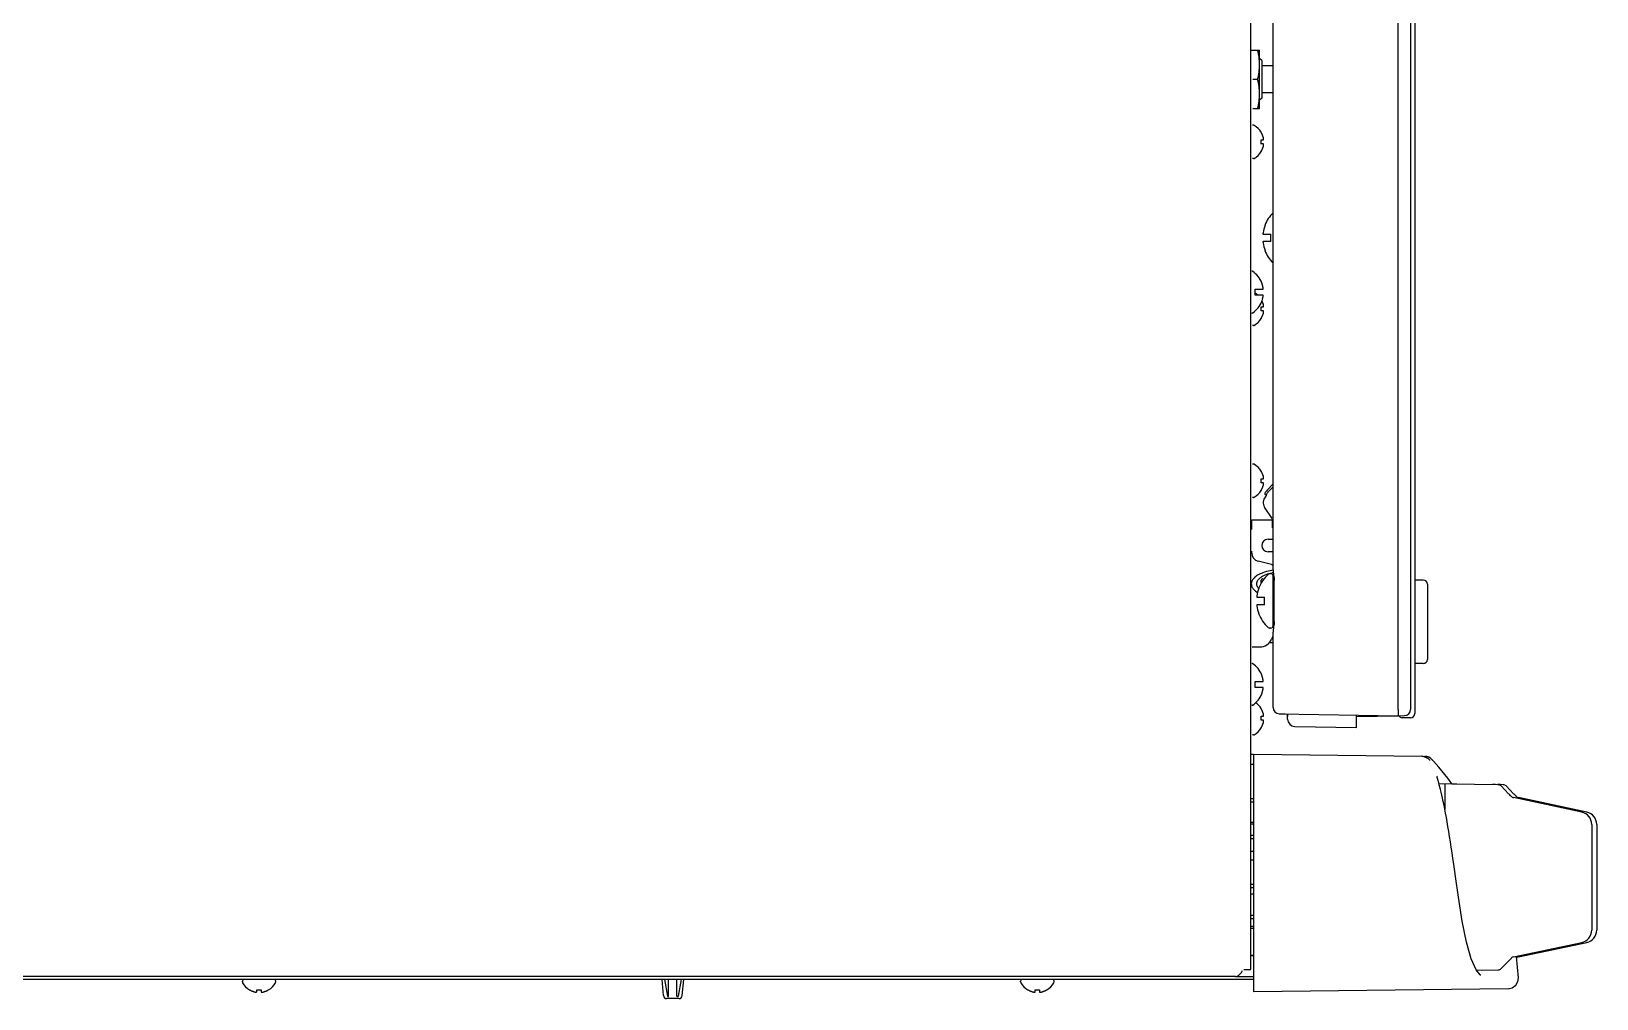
# Model space of a CAD drawing. Header units: millimetres. Extents: x -334 to 5010, y 1650 to 4941.
# Drawn here: x 4635 to 5010.3, y 2965.6 to 3197.4 of the extents above; entities that cross this region are included whole.
import ezdxf

# ---------------------------------------------------------------- set-up
doc = ezdxf.new("R2010")
doc.units = ezdxf.units.MM
doc.header["$LTSCALE"] = 438.9
doc.layers.get('0').update_dxf_attribs({"linetype": 'CONTINUOUS'})
for name, color, linetype in [('ASSI', 7, 'CONTINUOUS'), ('CURVE', 7, 'CONTINUOUS'), ('GEOM', 7, 'CONTINUOUS')]:
    doc.layers.add(name, color=color, linetype=linetype)

msp = doc.modelspace()

# ---------------------------------------------------------------- linework, layer by layer
at = {"linetype": 'Continuous'}
for p, q in [((4966.7, 3413.94), (4966.7, 3033.94)), ((4932.7, 3068.41), (4932.7, 3410.85)), ((4927.41, 3192.94), (4929.5, 3192.94)), ((4929.5, 3192.92), (4929.5, 3192.94)), ((4929.5, 3178.95), (4929.5, 3192.92)), ((4930, 3190.44), (4929.5, 3190.94)), ((4930, 3190.44), (4930, 3181.44)), ((4927.9, 3185.94), (4929, 3185.94)), ((4927.9, 3178.94), (4929.5, 3178.94)), ((4930, 3181.44), (4929.5, 3180.94)), ((4929.5, 3178.95), (4929.5, 3178.94)), ((4929.85, 3173.24), (4929.88, 3173.24)), ((4929.85, 3171.44), (4930.4, 3171.44)), ((4930.4, 3170.44), (4929.85, 3170.44)), ((4929.88, 3168.64), (4929.85, 3168.64)), ((4928.4, 3135.64), (4930.36, 3135.64)), ((4928.4, 3135.51), (4928.4, 3135.64)), ((4928.4, 3134.24), (4928.4, 3134.37)), ((4930.36, 3134.24), (4928.4, 3134.24)), ((4930, 3137.19), (4930.02, 3137.19)), ((4929.85, 3131.44), (4930.4, 3131.44)), ((4930.4, 3130.44), (4929.85, 3130.44)), ((4930.02, 3132.69), (4930, 3132.69)), ((4927.6, 3129.94), (4927.72, 3129.94)), ((4929.88, 3128.64), (4929.85, 3128.64)), ((4929.85, 3092.04), (4929.88, 3092.04)), ((4929.85, 3090.24), (4930.4, 3090.24)), ((4930.4, 3089.24), (4929.85, 3089.24)), ((4929.88, 3087.44), (4929.85, 3087.44)), ((4932.97, 3056.03), (4932.97, 3065.84)), ((4932.7, 3035.43), (4932.7, 3053.46)), ((4932.7, 3050.94), (4931.81, 3050.94)), ((4928.4, 3041.64), (4930.36, 3041.64)), ((4928.4, 3041.51), (4928.4, 3041.64)), ((4928.4, 3040.24), (4928.4, 3040.37)), ((4930.36, 3040.24), (4928.4, 3040.24)), ((4930, 3043.19), (4930.02, 3043.19)), ((4930.02, 3038.69), (4930, 3038.69)), ((4927.6, 3035.94), (4927.72, 3035.94)), ((4929.85, 3035.14), (4929.88, 3035.14)), ((4929.85, 3033.34), (4930.4, 3033.34)), ((4934.18, 3033.93), (4935.64, 3033.91)), ((4936.2, 3032.62), (4936.2, 3033.83)), ((4936.21, 3033.83), (4936.2, 3033.37)), ((4936.2, 3033.37), (4936.2, 3033.28)), ((4936.21, 3033.9), (4936.21, 3033.83)), ((4952.7, 3030.61), (4952.7, 3033.61)), ((4952.7, 3033.26), (4962.7, 3033.44)), ((4965.7, 3032.94), (4963.7, 3032.94)), ((4963.74, 3033.45), (4964.23, 3033.46)), ((4930.4, 3032.34), (4929.85, 3032.34)), ((4929.88, 3030.54), (4929.85, 3030.54)), ((4937.92, 3030.87), (4952.7, 3030.61)), ((4927.4, 3024.25), (4927.92, 3024.24)), ((4928.1, 3021.74), (4927.4, 3021.74)), ((4928.1, 3013.54), (4927.4, 3013.54)), ((4928.1, 3012.74), (4927.4, 3012.74)), ((4928.1, 3007.87), (4927.4, 3007.87)), ((4928.1, 3007.44), (4927.4, 3007.44)), ((4928.1, 3004.74), (4927.4, 3004.74)), ((4928.1, 3003.94), (4927.4, 3003.94)), ((4928.1, 3000.89), (4927.4, 3000.89)), ((4928.1, 2998.84), (4927.4, 2998.84)), ((4976.44, 2994.88), (4976.02, 2997.85)), ((4928.1, 2993.03), (4927.4, 2993.03)), ((4928.1, 2992.23), (4927.4, 2992.23)), ((4928.1, 2990.64), (4927.4, 2990.64)), ((4928.1, 2985.54), (4927.4, 2985.54)), ((4928.1, 2984.74), (4927.4, 2984.74)), ((4928.1, 2982.93), (4927.4, 2982.93)), ((4928.1, 2982.49), (4927.4, 2982.49)), ((4928.1, 2975.95), (4927.4, 2975.95)), ((4928.1, 2975.94), (4927.4, 2975.94)), ((4982.37, 2971.31), (4982.36, 2971.32)), ((4982.48, 2971.26), (4982.37, 2971.31)), ((4982.51, 2971.25), (4982.48, 2971.26)), ((4982.51, 2971.25), (4982.5, 2971.25)), ((4687.3, 2967.76), (4687.3, 2967.79)), ((4689.1, 2967.24), (4689.1, 2967.79)), ((4690.1, 2967.79), (4690.1, 2967.24)), ((4691.9, 2967.79), (4691.9, 2967.76)), ((4873.9, 2967.76), (4873.9, 2967.79)), ((4875.7, 2967.24), (4875.7, 2967.79)), ((4876.7, 2967.79), (4876.7, 2967.24)), ((4878.5, 2967.79), (4878.5, 2967.76))]:
    msp.add_line(p, q, dxfattribs=at)
for points in [[(4932.7, 3068.41), (4932.71, 3068.15), (4932.75, 3067.82), (4932.8, 3067.48), (4932.85, 3067.13), (4932.9, 3066.78), (4932.94, 3066.43), (4932.96, 3066.09), (4932.97, 3065.84)], [(4932.97, 3056.03), (4932.96, 3055.77), (4932.94, 3055.43), (4932.9, 3055.08), (4932.85, 3054.73), (4932.8, 3054.39), (4932.75, 3054.05), (4932.71, 3053.72), (4932.7, 3053.46)], [(4936.2, 3032.65), (4936.21, 3032.54), (4936.21, 3032.44), (4936.21, 3032.42)], [(4972.22, 3018.12), (4972.14, 3018.43), (4972.08, 3018.67), (4972.03, 3018.85), (4972.01, 3018.97), (4972.01, 3018.98)], [(4976.02, 2997.85), (4975.83, 2999.25), (4975.63, 3000.61), (4975.43, 3001.94), (4975.24, 3003.24), (4975.04, 3004.5), (4974.85, 3005.71), (4974.65, 3006.89), (4974.46, 3008.01), (4974.27, 3009.08), (4974.07, 3010.11), (4973.88, 3011.08), (4973.7, 3012), (4973.51, 3012.86), (4973.33, 3013.67), (4973.16, 3014.42), (4973, 3015.12), (4972.84, 3015.76), (4972.69, 3016.34), (4972.55, 3016.87), (4972.43, 3017.34), (4972.22, 3018.12)], [(4982.36, 2971.32), (4981.37, 2972.53), (4980.23, 2975.22), (4979.11, 2979.19), (4978.09, 2984.19), (4977.16, 2989.94), (4976.44, 2994.88)]]:
    msp.add_lwpolyline(points, dxfattribs=at)
for centre, radius, start, end in [((4925.8, 3170.75), 4.75, 28.9687, 31.5341), ((4926.09, 3170.93), 3.79, 5.0778, 7.5988), ((4925.8, 3170.75), 4.75, 28.0074, 28.9684), ((4925.8, 3170.75), 4.75, 26.6813, 28.0074), ((4925.81, 3170.75), 4.74, 25.5402, 26.6812), ((4925.81, 3170.76), 4.74, 24.5722, 25.5402), ((4925.81, 3170.76), 4.73, 23.3175, 24.5722), ((4925.82, 3170.76), 4.73, 22.5474, 23.3174), ((4925.82, 3170.76), 4.72, 21.0025, 22.5476), ((4925.83, 3170.77), 4.72, 20.5181, 21.0023), ((4925.84, 3170.77), 4.7, 18.4656, 20.5187), ((4925.86, 3170.78), 4.68, 17.3773, 18.465), ((4925.88, 3170.78), 4.67, 16.3949, 17.3772), ((4925.91, 3170.79), 4.64, 14.3176, 16.3964), ((4928.41, 3171.68), 2.01, 5.1401, 7.2744), ((4928.41, 3171.69), 2.01, 352.7259, 354.7415), ((4928.43, 3171.68), 1.98, 4.2856, 5.1372), ((4928.45, 3171.69), 1.97, 3.0233, 4.286), ((4928.46, 3171.69), 1.96, 1.9964, 3.0228), ((4928.46, 3171.69), 1.95, 0.9261, 1.9964), ((4928.46, 3171.69), 1.95, 358.8459, 0.9258), ((4928.46, 3171.69), 1.96, 357.6234, 358.8455), ((4928.45, 3171.69), 1.96, 356.7841, 357.6235), ((4928.44, 3171.69), 1.97, 355.3984, 356.7833), ((4928.43, 3171.69), 1.98, 354.7442, 355.3991), ((4926.09, 3170.94), 3.79, 352.4012, 354.9222), ((4925.8, 3171.12), 4.75, 328.4659, 331.0313), ((4926.1, 3170.94), 3.78, 2.5427, 5.0772), ((4926.1, 3170.94), 3.78, 354.9228, 357.4573), ((4926.11, 3170.94), 3.77, 357.4579, 2.5421), ((4925.8, 3171.12), 4.75, 331.0316, 331.9926), ((4925.8, 3171.12), 4.75, 331.9926, 333.3187), ((4925.81, 3171.12), 4.74, 333.3188, 334.4598), ((4925.81, 3171.12), 4.74, 334.4598, 335.4278), ((4925.81, 3171.11), 4.73, 335.4278, 336.6825), ((4925.82, 3171.11), 4.73, 336.6826, 337.4526), ((4925.82, 3171.11), 4.72, 337.4524, 338.9975), ((4925.83, 3171.11), 4.72, 338.9977, 339.4819), ((4925.84, 3171.1), 4.7, 339.4813, 341.5344), ((4925.86, 3171.1), 4.68, 341.535, 342.6227), ((4925.88, 3171.09), 4.67, 342.6228, 343.6051), ((4925.91, 3171.08), 4.64, 343.6036, 345.6824), ((4928.41, 3170.18), 2.01, 5.2585, 7.2741), ((4928.41, 3170.19), 2.01, 352.7256, 354.8598), ((4928.43, 3170.18), 1.98, 4.6009, 5.2558), ((4928.44, 3170.18), 1.97, 3.2167, 4.6016), ((4928.45, 3170.19), 1.96, 2.3765, 3.2159), ((4928.46, 3170.19), 1.95, 1.1545, 2.3767), ((4928.46, 3170.19), 1.95, 359.0741, 1.1541), ((4928.46, 3170.19), 1.95, 358.0037, 359.0738), ((4928.46, 3170.19), 1.96, 356.9771, 358.0037), ((4928.45, 3170.19), 1.97, 355.714, 356.9766), ((4928.43, 3170.19), 1.98, 354.8627, 355.7144), ((4927.72, 3139.74), 0.2, 56.7581, 90), ((4924.51, 3134.94), 3.93, 351.6741, 8.3259), ((4924.68, 3135.12), 5.71, 19.2423, 21.2266), ((4924.67, 3135.12), 5.72, 17.2712, 19.2421), ((4924.66, 3135.12), 5.72, 16.82, 17.2714), ((4924.65, 3135.11), 5.73, 15.3021, 16.8197), ((4924.64, 3135.11), 5.74, 14.552, 15.3022), ((4924.63, 3135.11), 5.75, 13.3249, 14.5518), ((4924.62, 3135.1), 5.77, 12.3779, 13.3249), ((4924.6, 3135.1), 5.79, 11.3352, 12.3778), ((4924.57, 3135.09), 5.82, 10.2382, 11.3349), ((4924.54, 3135.09), 5.85, 9.3464, 10.2384), ((4924.54, 3134.78), 5.85, 349.7616, 350.6536), ((4924.49, 3135.08), 5.9, 8.0504, 9.3454), ((4924.49, 3134.79), 5.9, 350.6546, 351.9496), ((4924.43, 3135.07), 5.96, 7.3826, 8.0514), ((4924.43, 3134.8), 5.96, 351.9486, 352.6174), ((4924.3, 3135.06), 6.09, 5.4735, 7.3771), ((4924.3, 3134.82), 6.09, 352.6229, 354.5265), ((4924.7, 3134.74), 5.7, 303.2419, 338.9214), ((4926.09, 3130.93), 3.79, 5.0778, 7.5988), ((4926.09, 3130.94), 3.79, 352.4012, 354.9222), ((4926.1, 3130.94), 3.78, 2.5427, 5.0772), ((4926.1, 3130.94), 3.78, 354.9228, 357.4573), ((4926.11, 3130.94), 3.77, 357.4579, 2.5421), ((4924.68, 3134.75), 5.71, 338.7734, 340.7577), ((4924.67, 3134.75), 5.72, 340.7579, 342.7288), ((4925.81, 3130.75), 4.74, 25.5402, 26.2856), ((4925.81, 3130.76), 4.74, 24.7699, 25.5402), ((4925.81, 3130.76), 4.74, 24.5721, 24.7699), ((4925.81, 3130.76), 4.73, 23.3175, 24.5722), ((4924.66, 3134.76), 5.72, 342.7286, 343.18), ((4924.65, 3134.76), 5.73, 343.1803, 344.6979), ((4925.82, 3130.76), 4.73, 22.5474, 23.3174), ((4924.64, 3134.76), 5.74, 344.6978, 345.448), ((4925.82, 3130.76), 4.72, 21.0025, 22.5476), ((4924.63, 3134.77), 5.75, 345.4482, 346.6751), ((4924.62, 3134.77), 5.77, 346.6751, 347.6221), ((4925.83, 3130.77), 4.72, 20.5181, 21.0023), ((4924.6, 3134.77), 5.79, 347.6222, 348.6648), ((4925.84, 3130.77), 4.7, 18.4656, 20.5187), ((4924.57, 3134.78), 5.82, 348.6651, 349.7618), ((4925.86, 3130.78), 4.68, 17.3773, 18.465), ((4925.88, 3130.78), 4.67, 16.3949, 17.3772), ((4925.91, 3130.79), 4.64, 14.3176, 16.3964), ((4928.41, 3131.68), 2.01, 5.1401, 7.2744), ((4928.41, 3131.69), 2.01, 352.7259, 354.7415), ((4928.41, 3130.18), 2.01, 5.2585, 7.2741), ((4928.41, 3130.19), 2.01, 352.7256, 354.8598), ((4928.43, 3131.68), 1.98, 4.2856, 5.1372), ((4928.45, 3131.69), 1.97, 3.0233, 4.286), ((4928.46, 3131.69), 1.96, 1.9964, 3.0228), ((4928.46, 3131.69), 1.95, 0.9261, 1.9964), ((4928.46, 3131.69), 1.95, 358.8459, 0.9258), ((4928.46, 3131.69), 1.96, 357.6234, 358.8455), ((4928.45, 3131.69), 1.96, 356.7841, 357.6235), ((4928.44, 3131.69), 1.97, 355.3984, 356.7833), ((4928.43, 3131.69), 1.98, 354.7442, 355.3991), ((4928.43, 3130.18), 1.98, 4.6009, 5.2558), ((4928.44, 3130.18), 1.97, 3.2167, 4.6016), ((4928.45, 3130.19), 1.96, 2.3765, 3.2159), ((4928.46, 3130.19), 1.95, 1.1545, 2.3767), ((4928.46, 3130.19), 1.95, 359.0741, 1.1541), ((4928.46, 3130.19), 1.95, 358.0037, 359.0738), ((4928.46, 3130.19), 1.96, 356.9771, 358.0037), ((4928.45, 3130.19), 1.97, 355.714, 356.9766), ((4928.43, 3130.19), 1.98, 354.8627, 355.7144), ((4927.72, 3130.14), 0.2, 270, 303.2419), ((4925.8, 3131.12), 4.75, 328.4659, 331.0313), ((4925.8, 3131.12), 4.75, 331.0316, 331.9926), ((4925.8, 3131.12), 4.75, 331.9926, 333.3187), ((4925.81, 3131.12), 4.74, 333.3188, 334.4598), ((4925.81, 3131.12), 4.74, 334.4598, 335.4278), ((4925.81, 3131.11), 4.73, 335.4278, 336.6825), ((4925.82, 3131.11), 4.73, 336.6826, 337.4526), ((4925.82, 3131.11), 4.72, 337.4524, 338.9975), ((4925.83, 3131.11), 4.72, 338.9977, 339.4819), ((4925.84, 3131.1), 4.7, 339.4813, 341.5344), ((4925.86, 3131.1), 4.68, 341.535, 342.6227), ((4925.88, 3131.09), 4.67, 342.6228, 343.6051), ((4925.91, 3131.08), 4.64, 343.6036, 345.6824), ((4925.8, 3089.55), 4.75, 28.9687, 31.5341), ((4926.09, 3089.73), 3.79, 5.0778, 7.5988), ((4926.09, 3089.74), 3.79, 352.4012, 354.9222), ((4926.1, 3089.74), 3.78, 2.5427, 5.0772), ((4926.1, 3089.74), 3.78, 354.9228, 357.4573), ((4926.11, 3089.74), 3.77, 357.4579, 2.5421), ((4925.8, 3089.55), 4.75, 28.0074, 28.9684), ((4925.8, 3089.55), 4.75, 26.6813, 28.0074), ((4925.81, 3089.55), 4.74, 25.5402, 26.6812), ((4925.81, 3089.56), 4.74, 24.5722, 25.5402), ((4925.81, 3089.56), 4.73, 23.3175, 24.5722), ((4925.82, 3089.56), 4.73, 22.5474, 23.3174), ((4925.82, 3089.56), 4.72, 21.0025, 22.5476), ((4925.83, 3089.57), 4.72, 20.5181, 21.0023), ((4925.84, 3089.57), 4.7, 18.4656, 20.5187), ((4925.86, 3089.58), 4.68, 17.3773, 18.465), ((4925.88, 3089.58), 4.67, 16.3949, 17.3772), ((4925.91, 3089.59), 4.64, 14.3176, 16.3964), ((4925.91, 3089.88), 4.64, 343.6036, 345.6824), ((4928.41, 3090.48), 2.01, 5.1401, 7.2744), ((4928.41, 3090.49), 2.01, 352.7259, 354.7415), ((4928.41, 3088.98), 2.01, 5.2585, 7.2741), ((4928.41, 3088.99), 2.01, 352.7256, 354.8598), ((4928.43, 3090.48), 1.98, 4.2856, 5.1372), ((4928.45, 3090.49), 1.97, 3.0233, 4.286), ((4928.46, 3090.49), 1.96, 1.9964, 3.0228), ((4928.46, 3090.49), 1.95, 0.9261, 1.9964), ((4928.46, 3090.49), 1.95, 358.8459, 0.9258), ((4928.46, 3090.49), 1.96, 357.6234, 358.8455), ((4928.45, 3090.49), 1.96, 356.7841, 357.6235), ((4928.44, 3090.49), 1.97, 355.3984, 356.7833), ((4928.43, 3090.49), 1.98, 354.7442, 355.3991), ((4928.43, 3088.98), 1.98, 4.6009, 5.2558), ((4928.44, 3088.98), 1.97, 3.2167, 4.6016), ((4928.45, 3088.99), 1.96, 2.3765, 3.2159), ((4928.46, 3088.99), 1.95, 1.1545, 2.3767), ((4928.46, 3088.99), 1.95, 359.0741, 1.1541), ((4928.46, 3088.99), 1.95, 358.0037, 359.0738), ((4928.46, 3088.99), 1.96, 356.9771, 358.0037), ((4928.45, 3088.99), 1.97, 355.714, 356.9766), ((4928.43, 3088.99), 1.98, 354.8627, 355.7144), ((4925.8, 3089.92), 4.75, 328.4659, 331.0313), ((4925.8, 3089.92), 4.75, 331.0316, 331.9926), ((4925.8, 3089.92), 4.75, 331.9926, 333.3187), ((4925.81, 3089.92), 4.74, 333.3188, 334.4598), ((4925.81, 3089.92), 4.74, 334.4598, 335.4278), ((4925.81, 3089.91), 4.73, 335.4278, 336.6825), ((4925.82, 3089.91), 4.73, 336.6826, 337.4526), ((4925.82, 3089.91), 4.72, 337.4524, 338.9975), ((4925.83, 3089.91), 4.72, 338.9977, 339.4819), ((4925.84, 3089.9), 4.7, 339.4813, 341.5344), ((4925.86, 3089.9), 4.68, 341.535, 342.6227), ((4925.88, 3089.89), 4.67, 342.6228, 343.6051), ((4927.72, 3045.74), 0.2, 56.7581, 90), ((4924.51, 3040.94), 3.93, 351.6741, 8.3259), ((4924.68, 3041.12), 5.71, 19.2423, 21.2266), ((4924.67, 3041.12), 5.72, 17.2712, 19.2421), ((4924.66, 3041.12), 5.72, 16.82, 17.2714), ((4924.65, 3041.11), 5.73, 15.3021, 16.8197), ((4924.64, 3041.11), 5.74, 14.552, 15.3022), ((4924.63, 3041.11), 5.75, 13.3249, 14.5518), ((4924.62, 3041.1), 5.77, 12.3779, 13.3249), ((4924.6, 3041.1), 5.79, 11.3352, 12.3778), ((4924.57, 3041.09), 5.82, 10.2382, 11.3349), ((4924.54, 3041.09), 5.85, 9.3464, 10.2384), ((4924.49, 3041.08), 5.9, 8.0504, 9.3454), ((4924.49, 3040.79), 5.9, 350.6546, 351.9496), ((4924.43, 3041.07), 5.96, 7.3826, 8.0514), ((4924.43, 3040.8), 5.96, 351.9486, 352.6174), ((4924.3, 3041.06), 6.09, 5.4735, 7.3771), ((4924.3, 3040.82), 6.09, 352.6229, 354.5265), ((4924.7, 3040.74), 5.7, 303.2419, 338.9214), ((4924.68, 3040.75), 5.71, 338.7734, 340.7577), ((4924.67, 3040.75), 5.72, 340.7579, 342.7288), ((4924.66, 3040.76), 5.72, 342.7286, 343.18), ((4924.65, 3040.76), 5.73, 343.1803, 344.6979), ((4924.64, 3040.76), 5.74, 344.6978, 345.448), ((4924.63, 3040.77), 5.75, 345.4482, 346.6751), ((4924.62, 3040.77), 5.77, 346.6751, 347.6221), ((4924.6, 3040.77), 5.79, 347.6222, 348.6648), ((4924.57, 3040.78), 5.82, 348.6651, 349.7618), ((4924.54, 3040.78), 5.85, 349.7616, 350.6536), ((4927.72, 3036.14), 0.2, 270, 303.2419), ((4925.8, 3032.65), 4.75, 28.9687, 31.5341), ((4926.09, 3032.83), 3.79, 5.0778, 7.5988), ((4926.09, 3032.84), 3.79, 352.4012, 354.9222), ((4926.1, 3032.84), 3.78, 2.5427, 5.0772), ((4926.1, 3032.84), 3.78, 354.9228, 357.4573), ((4926.11, 3032.84), 3.77, 357.4579, 2.5421), ((4925.8, 3032.65), 4.75, 28.0074, 28.9684), ((4925.8, 3032.65), 4.75, 26.6813, 28.0074), ((4925.81, 3032.65), 4.74, 25.5402, 26.6812), ((4925.81, 3032.66), 4.74, 24.5722, 25.5402), ((4925.81, 3032.66), 4.73, 23.3175, 24.5722), ((4925.82, 3032.66), 4.73, 22.5474, 23.3174), ((4925.82, 3032.66), 4.72, 21.0025, 22.5476), ((4925.83, 3032.67), 4.72, 20.5181, 21.0023), ((4925.84, 3032.67), 4.7, 18.4656, 20.5187), ((4925.86, 3032.68), 4.68, 17.3773, 18.465), ((4925.88, 3032.68), 4.67, 16.3949, 17.3772), ((4925.91, 3032.69), 4.64, 14.3176, 16.3964), ((4928.41, 3033.58), 2.01, 5.1401, 7.2744), ((4928.41, 3033.59), 2.01, 352.7259, 354.7415), ((4928.43, 3033.58), 1.98, 4.2856, 5.1372), ((4928.45, 3033.59), 1.97, 3.0233, 4.286), ((4928.46, 3033.59), 1.96, 1.9964, 3.0228), ((4928.46, 3033.59), 1.95, 0.9261, 1.9964), ((4928.46, 3033.59), 1.95, 358.8459, 0.9258), ((4928.46, 3033.59), 1.96, 357.6234, 358.8455), ((4928.45, 3033.59), 1.96, 356.7841, 357.6235), ((4928.44, 3033.59), 1.97, 355.3984, 356.7833), ((4928.43, 3033.59), 1.98, 354.7442, 355.3991), ((4934.2, 3035.43), 1.5, 180, 269), ((4937.95, 3032.62), 1.75, 180, 269), ((4963.7, 3033.94), 1, 209.8516, 270), ((4964.2, 3034.96), 1.5, 271, 360), ((4965.7, 3033.94), 1, 270, 360), ((4925.8, 3033.02), 4.75, 328.4659, 331.0313), ((4925.8, 3033.02), 4.75, 331.0316, 331.9926), ((4925.8, 3033.02), 4.75, 331.9926, 333.3187), ((4925.81, 3033.02), 4.74, 333.3188, 334.4598), ((4925.81, 3033.02), 4.74, 334.4598, 335.4278), ((4925.81, 3033.01), 4.73, 335.4278, 336.6825), ((4925.82, 3033.01), 4.73, 336.6826, 337.4526), ((4925.82, 3033.01), 4.72, 337.4524, 338.9975), ((4925.83, 3033.01), 4.72, 338.9977, 339.4819), ((4925.84, 3033), 4.7, 339.4813, 341.5344), ((4925.86, 3033), 4.68, 341.535, 342.6227), ((4925.88, 3032.99), 4.67, 342.6228, 343.6051), ((4925.91, 3032.98), 4.64, 343.6036, 345.6824), ((4928.41, 3032.08), 2.01, 5.2585, 7.2741), ((4928.41, 3032.09), 2.01, 352.7256, 354.8598), ((4928.43, 3032.08), 1.98, 4.6009, 5.2558), ((4928.44, 3032.08), 1.97, 3.2167, 4.6016), ((4928.45, 3032.09), 1.96, 2.3765, 3.2159), ((4928.46, 3032.09), 1.95, 1.1545, 2.3767), ((4928.46, 3032.09), 1.95, 359.0741, 1.1541), ((4928.46, 3032.09), 1.95, 358.0037, 359.0738), ((4928.46, 3032.09), 1.96, 356.9771, 358.0037), ((4928.45, 3032.09), 1.97, 355.714, 356.9766), ((4928.43, 3032.09), 1.98, 354.8627, 355.7144), ((4936.74, 3032.33), 0.5, 170.886, 193.425), ((4689.79, 2971.84), 4.75, 238.4659, 241.0313), ((4689.79, 2971.84), 4.75, 241.0316, 241.9926), ((4689.79, 2971.84), 4.75, 241.9926, 243.3187), ((4689.79, 2971.83), 4.74, 243.3188, 244.4598), ((4689.78, 2971.83), 4.74, 244.4598, 245.4278), ((4689.78, 2971.83), 4.73, 245.4278, 246.6825), ((4689.78, 2971.82), 4.73, 246.6826, 247.4526), ((4689.78, 2971.81), 4.72, 247.4524, 248.9975), ((4689.77, 2971.81), 4.72, 248.9977, 249.4819), ((4689.77, 2971.8), 4.7, 249.4813, 251.5344), ((4689.76, 2971.78), 4.68, 251.535, 252.6227), ((4689.76, 2971.76), 4.67, 252.6228, 253.6051), ((4689.75, 2971.73), 4.64, 253.6036, 255.6824), ((4688.86, 2969.23), 2.01, 262.7256, 264.8598), ((4688.86, 2969.21), 1.98, 264.8627, 265.7144), ((4688.85, 2969.19), 1.97, 265.714, 266.9766), ((4688.85, 2969.18), 1.96, 266.9771, 268.0037), ((4688.85, 2969.18), 1.95, 268.0037, 269.0738), ((4688.85, 2969.17), 1.95, 269.0741, 271.1541), ((4688.85, 2969.18), 1.95, 271.1545, 272.3767), ((4688.85, 2969.19), 1.96, 272.3765, 273.2159), ((4688.85, 2969.2), 1.97, 273.2167, 274.6016), ((4688.85, 2969.21), 1.98, 274.6009, 275.2558), ((4688.85, 2969.23), 2.01, 275.2585, 277.2741), ((4689.6, 2971.55), 3.79, 262.4012, 264.9222), ((4689.6, 2971.54), 3.78, 264.9228, 267.4573), ((4689.6, 2971.53), 3.77, 267.4579, 269.9996), ((4689.6, 2971.53), 3.77, 270.0004, 272.5421), ((4689.6, 2971.54), 3.78, 272.5427, 275.0772), ((4689.6, 2971.55), 3.79, 275.0778, 277.5988), ((4690.36, 2969.23), 2.01, 262.7259, 264.7415), ((4690.36, 2969.21), 1.98, 264.7442, 265.3991), ((4690.35, 2969.2), 1.97, 265.3984, 266.7833), ((4690.35, 2969.19), 1.96, 266.7841, 267.6235), ((4690.35, 2969.18), 1.96, 267.6234, 268.8455), ((4690.35, 2969.17), 1.95, 268.8459, 270.9258), ((4690.35, 2969.18), 1.95, 270.9261, 271.9964), ((4690.35, 2969.18), 1.96, 271.9964, 273.0228), ((4690.35, 2969.19), 1.97, 273.0233, 274.286), ((4690.35, 2969.21), 1.98, 274.2856, 275.1372), ((4690.35, 2969.23), 2.01, 275.1401, 277.2744), ((4689.46, 2971.73), 4.64, 284.3176, 286.3964), ((4689.45, 2971.76), 4.67, 286.3949, 287.3772), ((4689.44, 2971.78), 4.68, 287.3773, 288.465), ((4689.44, 2971.8), 4.7, 288.4656, 290.5187), ((4689.43, 2971.81), 4.72, 290.5181, 291.0023), ((4689.43, 2971.81), 4.72, 291.0025, 292.5476), ((4689.43, 2971.82), 4.73, 292.5474, 293.3174), ((4689.43, 2971.83), 4.73, 293.3175, 294.5722), ((4689.42, 2971.83), 4.74, 294.5722, 295.5402), ((4689.42, 2971.83), 4.74, 295.5402, 296.6812), ((4689.42, 2971.84), 4.75, 296.6813, 298.0074), ((4689.42, 2971.84), 4.75, 298.0074, 298.9684), ((4689.42, 2971.84), 4.75, 298.9687, 301.5341), ((4876.39, 2971.84), 4.75, 238.4659, 241.0313), ((4876.39, 2971.84), 4.75, 241.0316, 241.9926), ((4876.39, 2971.84), 4.75, 241.9926, 243.3187), ((4876.39, 2971.83), 4.74, 243.3188, 244.4598), ((4876.38, 2971.83), 4.74, 244.4598, 245.4278), ((4876.38, 2971.83), 4.73, 245.4278, 246.6825), ((4876.38, 2971.82), 4.73, 246.6826, 247.4526), ((4876.38, 2971.81), 4.72, 247.4524, 248.9975), ((4876.37, 2971.81), 4.72, 248.9977, 249.4819), ((4876.37, 2971.8), 4.7, 249.4813, 251.5344), ((4876.36, 2971.78), 4.68, 251.535, 252.6227), ((4876.36, 2971.76), 4.67, 252.6228, 253.6051), ((4876.35, 2971.73), 4.64, 253.6036, 255.6824), ((4875.46, 2969.23), 2.01, 262.7256, 264.8598), ((4875.46, 2969.21), 1.98, 264.8627, 265.7144), ((4875.45, 2969.19), 1.97, 265.714, 266.9766), ((4875.45, 2969.18), 1.96, 266.9771, 268.0037), ((4875.45, 2969.18), 1.95, 268.0037, 269.0738), ((4875.45, 2969.17), 1.95, 269.0741, 271.1541), ((4875.45, 2969.18), 1.95, 271.1545, 272.3767), ((4875.45, 2969.19), 1.96, 272.3765, 273.2159), ((4875.45, 2969.2), 1.97, 273.2167, 274.6016), ((4875.45, 2969.21), 1.98, 274.6009, 275.2558), ((4875.45, 2969.23), 2.01, 275.2585, 277.2741), ((4876.2, 2971.55), 3.79, 262.4012, 264.9222), ((4876.2, 2971.54), 3.78, 264.9228, 267.4573), ((4876.2, 2971.53), 3.77, 267.4579, 269.9996), ((4876.2, 2971.53), 3.77, 270.0004, 272.5421), ((4876.2, 2971.54), 3.78, 272.5427, 275.0772), ((4876.2, 2971.55), 3.79, 275.0778, 277.5988), ((4876.96, 2969.23), 2.01, 262.7259, 264.7415), ((4876.96, 2969.21), 1.98, 264.7442, 265.3991), ((4876.95, 2969.2), 1.97, 265.3984, 266.7833), ((4876.95, 2969.19), 1.96, 266.7841, 267.6235), ((4876.95, 2969.18), 1.96, 267.6234, 268.8455), ((4876.95, 2969.17), 1.95, 268.8459, 270.9258), ((4876.95, 2969.18), 1.95, 270.9261, 271.9964), ((4876.95, 2969.18), 1.96, 271.9964, 273.0228), ((4876.95, 2969.19), 1.97, 273.0233, 274.286), ((4876.95, 2969.21), 1.98, 274.2856, 275.1372), ((4876.95, 2969.23), 2.01, 275.1401, 277.2744), ((4876.06, 2971.73), 4.64, 284.3176, 286.3964), ((4876.05, 2971.76), 4.67, 286.3949, 287.3772), ((4876.04, 2971.78), 4.68, 287.3773, 288.465), ((4876.04, 2971.8), 4.7, 288.4656, 290.5187), ((4876.03, 2971.81), 4.72, 290.5181, 291.0023), ((4876.03, 2971.81), 4.72, 291.0025, 292.5476), ((4876.03, 2971.82), 4.73, 292.5474, 293.3174), ((4876.03, 2971.83), 4.73, 293.3175, 294.5722), ((4876.02, 2971.83), 4.74, 294.5722, 295.5402), ((4876.02, 2971.83), 4.74, 295.5402, 296.6812), ((4876.02, 2971.84), 4.75, 296.6813, 298.0074), ((4876.02, 2971.84), 4.75, 298.0074, 298.9684), ((4876.02, 2971.84), 4.75, 298.9687, 301.5341)]:
    msp.add_arc(centre, radius, start, end, dxfattribs=at)
for points in [[(4929, 3185.94), (4929.3, 3187.08), (4929.69, 3189.44), (4929.3, 3191.8), (4929, 3192.94)], [(4929, 3178.94), (4929.3, 3180.08), (4929.69, 3182.44), (4929.3, 3184.8), (4929, 3185.94)]]:
    msp.add_open_spline(points, degree=3, knots=[0, 0, 0, 0, 0.5, 1, 1, 1, 1], dxfattribs=at)
at = {"layer": 'ASSI', "linetype": 'Continuous'}
for p, q in [((4932.7, 3189.19), (4930, 3189.19)), ((4932.7, 3182.69), (4930, 3182.69)), ((4928, 3174.94), (4927.8, 3174.94)), ((4928, 3166.94), (4927.8, 3166.94)), ((4927.72, 3139.94), (4927.6, 3139.94)), ((4927.72, 3129.94), (4927.6, 3129.94)), ((4928, 3126.94), (4927.8, 3126.94)), ((4928, 3093.74), (4927.8, 3093.74)), ((4928, 3085.74), (4927.8, 3085.74)), ((4932.2, 3067.44), (4931.89, 3067.44)), ((4932.97, 3063.94), (4932.7, 3063.94)), ((4932.97, 3057.94), (4932.7, 3057.94)), ((4932.2, 3054.44), (4931.89, 3054.44)), ((4927.72, 3045.94), (4927.6, 3045.94)), ((4927.72, 3035.94), (4927.6, 3035.94)), ((4928, 3028.84), (4927.8, 3028.84)), ((4972.47, 3017.18), (4985.36, 3016.95)), ((4975.58, 3017.14), (4986.56, 3016.95)), ((4981.44, 2972.45), (4986.69, 2972.54)), ((4685.6, 2969.64), (4685.6, 2969.84)), ((4693.6, 2969.64), (4693.6, 2969.84)), ((4872.2, 2969.64), (4872.2, 2969.84)), ((4880.2, 2969.64), (4880.2, 2969.84))]:
    msp.add_line(p, q, dxfattribs=at)
for centre, radius, start, end in [((4928, 3174.54), 0.4, 59.6988, 90), ((4925.78, 3170.74), 4.8, 31.4579, 59.6988), ((4925.78, 3171.13), 4.8, 300.3012, 328.5421), ((4928, 3167.34), 0.4, 270, 300.3012), ((4938.75, 3147.94), 8.54, 135.113, 159.4381), ((4938.75, 3147.94), 8.54, 200.5619, 224.887), ((4924.7, 3135.14), 5.7, 21.0786, 56.7581), ((4925.78, 3130.74), 4.8, 46.9359, 56.2749), ((4924.7, 3134.74), 5.7, 303.2419, 338.9214), ((4928, 3127.34), 0.4, 270, 300.3012), ((4925.78, 3131.13), 4.8, 300.3012, 328.5421), ((4928, 3093.34), 0.4, 59.6988, 90), ((4925.78, 3089.54), 4.8, 31.4579, 59.6988), ((4928, 3086.14), 0.4, 270, 300.3012), ((4925.78, 3089.93), 4.8, 300.3012, 328.5421), ((4937.25, 3060.94), 8.54, 131.7451, 159.4381), ((4937.25, 3060.94), 8.54, 200.5619, 228.2549), ((4924.7, 3041.14), 5.7, 21.0786, 56.7581), ((4924.7, 3040.74), 5.7, 303.2419, 338.9214), ((4925.78, 3032.64), 4.8, 31.4579, 54.8545), ((4928, 3029.24), 0.4, 270, 300.3012), ((4925.78, 3033.03), 4.8, 300.3012, 328.5421), ((4686, 2969.84), 0.4, 90, 180), ((4686, 2969.64), 0.4, 180, 210.3012), ((4689.8, 2971.86), 4.8, 210.3012, 238.5421), ((4689.4, 2971.86), 4.8, 301.4579, 329.6988), ((4693.2, 2969.84), 0.4, 0, 90), ((4693.2, 2969.64), 0.4, 329.6988, 360), ((4872.6, 2969.84), 0.4, 90, 180), ((4872.6, 2969.64), 0.4, 180, 210.3012), ((4876.4, 2971.86), 4.8, 210.3012, 238.5421), ((4876, 2971.86), 4.8, 301.4579, 329.6988), ((4879.8, 2969.84), 0.4, 0, 90), ((4879.8, 2969.64), 0.4, 329.6988, 360)]:
    msp.add_arc(centre, radius, start, end, dxfattribs=at)
at = {"layer": 'CURVE', "linetype": 'Continuous'}
for p, q in [((4973.9, 3017.15), (4973.9, 3010.98)), ((5010.3, 2997.74), (5010.3, 2994.74))]:
    msp.add_line(p, q, dxfattribs=at)
at = {"layer": 'GEOM', "linetype": 'Continuous'}
for p, q in [((4927.4, 2972.64), (4927.4, 3414.24)), ((4962.7, 3034.94), (4962.7, 3412.94)), ((4965.7, 3413.89), (4965.7, 3034.96)), ((4932.7, 3068.41), (4932.7, 3410.85)), ((4930.31, 3149.05), (4930.3, 3149.01)), ((4930.3, 3148.92), (4930.3, 3148.9)), ((4930.3, 3148.88), (4930.3, 3148.87)), ((4930.3, 3148.85), (4930.3, 3148.84)), ((4930.31, 3148.84), (4932.2, 3148.84)), ((4930.75, 3150.94), (4930.78, 3150.94)), ((4932.2, 3147.04), (4932.2, 3148.84)), ((4930.3, 3147.03), (4930.3, 3147.02)), ((4930.3, 3147.01), (4930.3, 3146.99)), ((4930.3, 3146.99), (4930.3, 3146.97)), ((4930.3, 3146.89), (4930.3, 3146.87)), ((4932.2, 3147.04), (4930.31, 3147.04)), ((4930.78, 3144.94), (4930.75, 3144.94)), ((4931.27, 3087.47), (4932.7, 3089.03)), ((4930.75, 3086.61), (4931.11, 3086.28)), ((4930.88, 3085.87), (4931.18, 3086.19)), ((4930.94, 3086.41), (4931.18, 3086.19)), ((4931.62, 3087.14), (4932.7, 3088.32)), ((4932.48, 3080.66), (4930.67, 3083.42)), ((4927.59, 3078.04), (4927.6, 3078.04)), ((4927.6, 3080.34), (4932.6, 3080.34)), ((4927.6, 3078.04), (4927.6, 3080.34)), ((4932.6, 3078.44), (4932.6, 3080.34)), ((4932.6, 3078.44), (4932.7, 3078.44)), ((4931.5, 3075.74), (4932.7, 3075.74)), ((4927.59, 3072.84), (4927.6, 3072.84)), ((4927.6, 3072.4), (4927.6, 3072.84)), ((4932.31, 3069.64), (4929.11, 3070.46)), ((4932.7, 3072.74), (4931.5, 3072.74)), ((4932.2, 3067.44), (4931.89, 3067.44)), ((4932.7, 3054.94), (4932.7, 3066.94)), ((4932.72, 3068.32), (4932.71, 3068.32)), ((4932.89, 3066.28), (4932.95, 3066.28)), ((4929.25, 3063.94), (4929.28, 3063.94)), ((4929.84, 3065.2), (4929.84, 3065.89)), ((4932.7, 3063.94), (4932.97, 3063.94)), ((4968.7, 3065.94), (4966.7, 3065.94)), ((4969.7, 3064.94), (4969.7, 3046.94)), ((4928.81, 3062.05), (4928.8, 3062.01)), ((4928.8, 3061.92), (4928.8, 3061.9)), ((4928.8, 3061.88), (4928.8, 3061.87)), ((4928.8, 3061.85), (4928.8, 3061.84)), ((4928.8, 3060.03), (4928.8, 3060.02)), ((4928.8, 3060.01), (4928.8, 3059.99)), ((4928.8, 3059.99), (4928.8, 3059.97)), ((4928.8, 3059.89), (4928.8, 3059.87)), ((4928.81, 3061.84), (4930.7, 3061.84)), ((4930.7, 3060.04), (4928.81, 3060.04)), ((4930.7, 3060.04), (4930.7, 3061.84)), ((4929.28, 3057.94), (4929.25, 3057.94)), ((4932.7, 3057.94), (4932.97, 3057.94)), ((4932.2, 3054.44), (4931.89, 3054.44)), ((4932.7, 3035.43), (4932.7, 3053.46)), ((4927.7, 3049.94), (4929.59, 3049.94)), ((4968.7, 3045.94), (4966.7, 3045.94)), ((4934.18, 3033.93), (4962.7, 3033.44)), ((4962.7, 3034.94), (4962.7, 3033.44)), ((4962.7, 3033.44), (4964.23, 3033.46)), ((4928.1, 3024.24), (4968.38, 3023.71)), ((4928.1, 2967.24), (4928.1, 3024.24)), ((4971.2, 3022.55), (4970.88, 3022.89)), ((4975.59, 3017.12), (4974.6, 3018.5)), ((4985.44, 3016.94), (4985.4, 3016.95)), ((4985.4, 3016.95), (4985.4, 3016.95)), ((4985.62, 3016.93), (4985.55, 3016.93)), ((4985.7, 3016.93), (4985.62, 3016.93)), ((4985.8, 3016.92), (4985.7, 3016.93)), ((4985.91, 3016.92), (4985.8, 3016.92)), ((4986.03, 3016.92), (4985.91, 3016.92)), ((4986.69, 3016.9), (4986.03, 3016.92)), ((4986.64, 3016.94), (4986.6, 3016.95)), ((4986.6, 3016.95), (4986.6, 3016.95)), ((4986.6, 3016.95), (4986.6, 3016.95)), ((4986.78, 3016.93), (4986.64, 3016.94)), ((4986.85, 3016.89), (4986.69, 3016.9)), ((4987.07, 3016.82), (4986.84, 3016.89)), ((4987.07, 3016.82), (4986.85, 3016.89)), ((4987, 3016.92), (4986.9, 3016.93)), ((4987.11, 3016.92), (4987, 3016.92)), ((4987.07, 3016.82), (4987.07, 3016.82)), ((4987.28, 3016.7), (4987.07, 3016.82)), ((4987.23, 3016.92), (4987.11, 3016.92)), ((4987.89, 3016.9), (4987.23, 3016.92)), ((4987.39, 3016.6), (4987.28, 3016.7)), ((4989.17, 3014.76), (4987.39, 3016.6)), ((4988.05, 3016.89), (4987.89, 3016.9)), ((4988.27, 3016.82), (4988.04, 3016.89)), ((4988.27, 3016.82), (4988.05, 3016.89)), ((4988.27, 3016.82), (4988.27, 3016.82)), ((4988.48, 3016.7), (4988.27, 3016.82)), ((4988.59, 3016.6), (4988.48, 3016.7)), ((4990.37, 3014.76), (4988.59, 3016.6)), ((4989.32, 3014.61), (4989.17, 3014.76)), ((4989.45, 3014.47), (4989.32, 3014.61)), ((4989.64, 3014.28), (4989.45, 3014.47)), ((4989.68, 3014.25), (4989.64, 3014.28)), ((4989.72, 3014.2), (4989.68, 3014.25)), ((4989.75, 3014.18), (4989.72, 3014.2)), ((4989.77, 3014.16), (4989.84, 3014.09)), ((5006.72, 3010.35), (4990.35, 3013.81)), ((4990.52, 3014.61), (4990.37, 3014.76)), ((4990.65, 3014.47), (4990.52, 3014.61)), ((4990.84, 3014.29), (4990.65, 3014.47)), ((4990.88, 3014.25), (4990.84, 3014.29)), ((4990.92, 3014.2), (4990.88, 3014.25)), ((4990.95, 3014.18), (4990.92, 3014.2)), ((4990.97, 3014.16), (4991.04, 3014.09)), ((5007.92, 3010.35), (4991.55, 3013.81)), ((5009.1, 3007.41), (5009.1, 2982.06)), ((5010.3, 3007.41), (5010.3, 2982.06)), ((4990.35, 2975.67), (5006.72, 2979.13)), ((4991.55, 2975.67), (5007.92, 2979.13)), ((4925.7, 2972.64), (4927.4, 2972.64)), ((4987.39, 2972.85), (4989.84, 2975.38)), ((4991.54, 2970.63), (4991.07, 2975.73)), ((4923.7, 2970.94), (4313.17, 2970.94)), ((4928.1, 2970.24), (4316.2, 2970.24)), ((4786.14, 2970.24), (4786.53, 2966.36)), ((4786.8, 2970.24), (4787.54, 2966.22)), ((4787.8, 2966.24), (4787.8, 2970.24)), ((4789.8, 2966.24), (4789.8, 2970.24)), ((4790.81, 2970.24), (4790.07, 2966.22)), ((4791.08, 2966.36), (4791.46, 2970.24)), ((4923.7, 2970.94), (4928.1, 2970.94)), ((4790.28, 2965.64), (4787.33, 2965.64)), ((4787.64, 2966.14), (4787.7, 2966.14)), ((4789.97, 2966.14), (4789.9, 2966.14)), ((4989.07, 2968.03), (4928.1, 2967.24))]:
    msp.add_line(p, q, dxfattribs=at)
for points in [[(4970.31, 3022.74), (4970.26, 3022.78), (4970.22, 3022.84)], [(4974.6, 3018.5), (4972.48, 3021.09), (4971.2, 3022.55)], [(4985.55, 3016.93), (4985.49, 3016.94), (4985.47, 3016.94), (4985.44, 3016.94)], [(4986.9, 3016.93), (4986.82, 3016.93), (4986.78, 3016.93)], [(4989.07, 2968.03), (4990.07, 2968.26), (4990.9, 2968.87), (4991.42, 2969.76), (4991.54, 2970.63)]]:
    msp.add_lwpolyline(points, dxfattribs=at)
for centre, radius, start, end in [((4938.75, 3147.94), 8.54, 135.0544, 159.4381), ((4932.04, 3148.86), 1.74, 175.1436, 175.8848), ((4931.71, 3148.88), 1.42, 175.8602, 177.215), ((4931.33, 3148.9), 1.04, 177.2055, 178.7376), ((4932.81, 3148.78), 2.51, 171.8857, 173.4523), ((4932.61, 3148.8), 2.32, 173.4621, 173.8357), ((4938.75, 3147.94), 8.51, 159.3655, 171.8965), ((4931.04, 3146.97), 0.746, 179.8081, 181.2568), ((4931.33, 3146.97), 1.04, 181.2621, 182.795), ((4931.71, 3146.99), 1.42, 182.7854, 184.1394), ((4932.37, 3147.04), 2.08, 184.8705, 186.1852), ((4932.61, 3147.07), 2.32, 186.1643, 186.538), ((4932.81, 3147.09), 2.51, 186.5477, 188.1143), ((4938.75, 3147.94), 8.51, 188.1035, 200.6345), ((4938.75, 3147.94), 8.54, 200.5619, 224.9456), ((4932.35, 3084.51), 2, 137.3642, 213.1042), ((4932.01, 3087.66), 1.64, 223.4617, 225.0828), ((4927.75, 3080.24), 0.5, 224.8681, 251.9427), ((4940.86, 3086.12), 10, 213.1042, 215.327), ((4932.4, 3081.74), 2, 275.7122, 278.6702), ((4931.5, 3074.24), 1.5, 90, 270), ((4929.6, 3072.4), 2, 180, 255.74), ((4937.25, 3060.94), 8.54, 131.7451, 159.4381), ((4930.19, 3065.89), 0.348, 40.2968, 180), ((4931.89, 3066.94), 0.5, 90, 131.7451), ((4932.2, 3066.94), 0.5, 0, 90), ((4934.77, 3079.34), 10, 255.74, 258.0366), ((4932.89, 3065.95), 0.332, 90, 124.8667), ((4937.25, 3060.94), 8.51, 159.3655, 171.8965), ((4931.02, 3065.44), 2.33, 220.283, 220.7921), ((4931.04, 3065.46), 2.36, 220.7916, 221.0869), ((4968.7, 3064.94), 1, 0, 90), ((4930.54, 3061.86), 1.74, 175.1436, 175.8848), ((4930.21, 3061.88), 1.42, 175.8602, 177.215), ((4929.83, 3061.9), 1.04, 177.2055, 178.7376), ((4929.54, 3059.97), 0.746, 179.8081, 181.2568), ((4929.83, 3059.97), 1.04, 181.2621, 182.795), ((4930.21, 3059.99), 1.42, 182.7854, 184.1394), ((4930.87, 3060.04), 2.08, 184.8705, 186.1852), ((4931.31, 3061.78), 2.51, 171.8857, 173.4523), ((4931.11, 3061.8), 2.32, 173.4621, 173.8357), ((4931.11, 3060.07), 2.32, 186.1643, 186.538), ((4931.31, 3060.09), 2.51, 186.5477, 188.1143), ((4937.25, 3060.94), 8.51, 188.1035, 200.6345), ((4937.25, 3060.94), 8.54, 200.5619, 228.2549), ((4929.59, 3052.94), 3, 270, 335.4747), ((4931.89, 3054.94), 0.5, 228.2549, 270), ((4932.2, 3054.94), 0.5, 270, 360), ((4953.7, 3041.94), 23.5, 153.2287, 155.4747), ((4968.7, 3046.94), 1, 270, 360), ((4934.2, 3035.43), 1.5, 180, 269), ((4964.2, 3034.96), 1.5, 271, 360), ((4968.32, 3021.19), 2.52, 73.0103, 89.1986), ((4968.32, 3021.2), 2.51, 56.7888, 72.9396), ((4969.04, 3021.2), 2.5, 73.7891, 89.2376), ((4969.04, 3021.2), 2.5, 42.676, 88.9635), ((4968.31, 3021.2), 2.52, 40.6451, 56.7189), ((4969.04, 3021.22), 2.48, 68.5382, 73.7177), ((4969.02, 3021.12), 2.58, 68.8441, 72.5613), ((4969.02, 3021.13), 2.58, 66.307, 68.8444), ((4969.02, 3021.15), 2.55, 63.3962, 68.5391), ((4968.98, 3021.07), 2.64, 54.0606, 63.3715), ((4968.85, 3020.9), 2.86, 42.625, 51.0065), ((4985.35, 3016.7), 0.25, 71.2, 89), ((4986.55, 3016.7), 0.25, 71.2, 89), ((4990.56, 3014.78), 1, 224, 258.0636), ((4991.76, 3014.78), 1, 224, 258.0636), ((5006.1, 3007.41), 3, 0, 78.0636), ((5007.3, 3007.41), 3, 0, 78.0636), ((5006.1, 2982.06), 3, 281.9364, 360), ((5007.3, 2982.06), 3, 281.9364, 360), ((4986.67, 2973.54), 1, 271, 316), ((4990.56, 2974.69), 1, 101.9364, 136), ((4991.76, 2974.69), 1, 101.9364, 131.8141), ((4787.33, 2966.44), 0.8, 185.7106, 270), ((4787.64, 2966.24), 0.1, 190.4057, 270), ((4787.7, 2966.24), 0.1, 270, 360), ((4789.9, 2966.24), 0.1, 180, 270), ((4789.97, 2966.24), 0.1, 270, 349.5943), ((4790.28, 2966.44), 0.8, 270, 354.2894)]:
    msp.add_arc(centre, radius, start, end, dxfattribs=at)
for points in [[(4930.3, 3148.9), (4930.3, 3148.89), (4930.3, 3148.89), (4930.3, 3148.88)], [(4930.77, 3086.74), (4930.77, 3086.73), (4930.76, 3086.71), (4930.76, 3086.7)], [(4930.79, 3086.56), (4930.8, 3086.55), (4930.81, 3086.54), (4930.82, 3086.53)], [(4928.8, 3061.9), (4928.8, 3061.89), (4928.8, 3061.89), (4928.8, 3061.88)], [(4968.38, 3023.71), (4969.07, 3023.7), (4969.8, 3023.36), (4970.25, 3022.84)], [(4969.79, 3023.58), (4969.56, 3023.66), (4969.32, 3023.7), (4969.07, 3023.7)], [(4923.7, 2970.94), (4924.23, 2970.94), (4924.72, 2971.36), (4925.04, 2971.79)]]:
    msp.add_open_spline(points, degree=3, dxfattribs=at)
for points, knots in [([(4930.3, 3148.87), (4930.3, 3148.86), (4930.3, 3148.86), (4930.3, 3148.85), (4930.3, 3148.85)], [0, 0, 0, 0, 0.551654, 1, 1, 1, 1]), ([(4930.3, 3148.84), (4930.3, 3148.84), (4930.31, 3148.84), (4930.31, 3148.84), (4930.31, 3148.84)], [0, 0, 0, 0, 0.609794, 1, 1, 1, 1]), ([(4930.31, 3147.04), (4930.31, 3147.04), (4930.31, 3147.03), (4930.3, 3147.03), (4930.3, 3147.03)], [0, 0, 0, 0, 0.390211, 1, 1, 1, 1]), ([(4930.3, 3147.02), (4930.3, 3147.02), (4930.3, 3147.01), (4930.3, 3147.01), (4930.3, 3147.01)], [0, 0, 0, 0, 0.448338, 1, 1, 1, 1]), ([(4930.76, 3086.7), (4930.76, 3086.69), (4930.75, 3086.66), (4930.75, 3086.63), (4930.75, 3086.61)], [0, 0, 0, 0, 0.288856, 1, 1, 1, 1]), ([(4930.75, 3086.61), (4930.76, 3086.6), (4930.77, 3086.59), (4930.78, 3086.57), (4930.79, 3086.56)], [0, 0, 0, 0, 0.195084, 1, 1, 1, 1]), ([(4931.27, 3087.47), (4931.15, 3087.35), (4930.97, 3087.12), (4930.81, 3086.86), (4930.77, 3086.74)], [0, 0, 0, 0, 0.571259, 1, 1, 1, 1]), ([(4930.85, 3086.5), (4930.86, 3086.49), (4930.89, 3086.46), (4930.91, 3086.43), (4930.94, 3086.41)], [0, 0, 0, 0, 0.23072, 1, 1, 1, 1]), ([(4931.11, 3086.28), (4931.1, 3086.33), (4931.14, 3086.46), (4931.24, 3086.66), (4931.41, 3086.9), (4931.54, 3087.06), (4931.62, 3087.14)], [0, 0, 0, 0, 0.145657, 0.374485, 0.66935, 1, 1, 1, 1]), ([(4931.13, 3086.24), (4931.13, 3086.24), (4931.11, 3086.25), (4931.11, 3086.27), (4931.11, 3086.28)], [0, 0, 0, 0, 0.316924, 1, 1, 1, 1]), ([(4932.71, 3068.32), (4932.49, 3068.28), (4931.65, 3068.13), (4930.39, 3067.79), (4929.07, 3067.18), (4928.21, 3066.55), (4927.66, 3065.85), (4927.51, 3065.33), (4927.5, 3065.04)], [0, 0, 0, 0, 0.104623, 0.399715, 0.613026, 0.772746, 0.885363, 1, 1, 1, 1]), ([(4928.8, 3065.04), (4928.8, 3065.2), (4928.87, 3065.53), (4929.15, 3066.08), (4929.66, 3066.56), (4930.32, 3066.98), (4931.25, 3067.4), (4932.07, 3067.64), (4932.66, 3067.76), (4932.76, 3067.78)], [0, 0, 0, 0, 0.083231, 0.166462, 0.320728, 0.474995, 0.629261, 0.937793, 1, 1, 1, 1]), ([(4927.5, 3065.04), (4927.5, 3064.87), (4927.58, 3064.43), (4927.94, 3063.81), (4928.46, 3063.33), (4928.82, 3063.09), (4928.98, 3062.99)], [0, 0, 0, 0, 0.178133, 0.47808, 0.778027, 1, 1, 1, 1]), ([(4929.25, 3063.93), (4929.18, 3064.02), (4928.97, 3064.29), (4928.82, 3064.68), (4928.8, 3064.99), (4928.8, 3065.04)], [0, 0, 0, 0, 0.280823, 0.887949, 1, 1, 1, 1]), ([(4928.8, 3061.87), (4928.8, 3061.86), (4928.8, 3061.86), (4928.8, 3061.85), (4928.8, 3061.85)], [0, 0, 0, 0, 0.551654, 1, 1, 1, 1]), ([(4928.8, 3061.84), (4928.8, 3061.84), (4928.81, 3061.84), (4928.81, 3061.84), (4928.81, 3061.84)], [0, 0, 0, 0, 0.609794, 1, 1, 1, 1]), ([(4928.81, 3060.04), (4928.81, 3060.04), (4928.81, 3060.03), (4928.8, 3060.03), (4928.8, 3060.03)], [0, 0, 0, 0, 0.390211, 1, 1, 1, 1]), ([(4928.8, 3060.02), (4928.8, 3060.02), (4928.8, 3060.01), (4928.8, 3060.01), (4928.8, 3060.01)], [0, 0, 0, 0, 0.448338, 1, 1, 1, 1]), ([(4925.04, 2971.79), (4925.1, 2971.87), (4925.24, 2972.07), (4925.35, 2972.27), (4925.41, 2972.38)], [0, 0, 0, 0, 0.478033, 1, 1, 1, 1])]:
    msp.add_open_spline(points, degree=3, knots=knots, dxfattribs=at)

doc.saveas('drawing.dxf')
